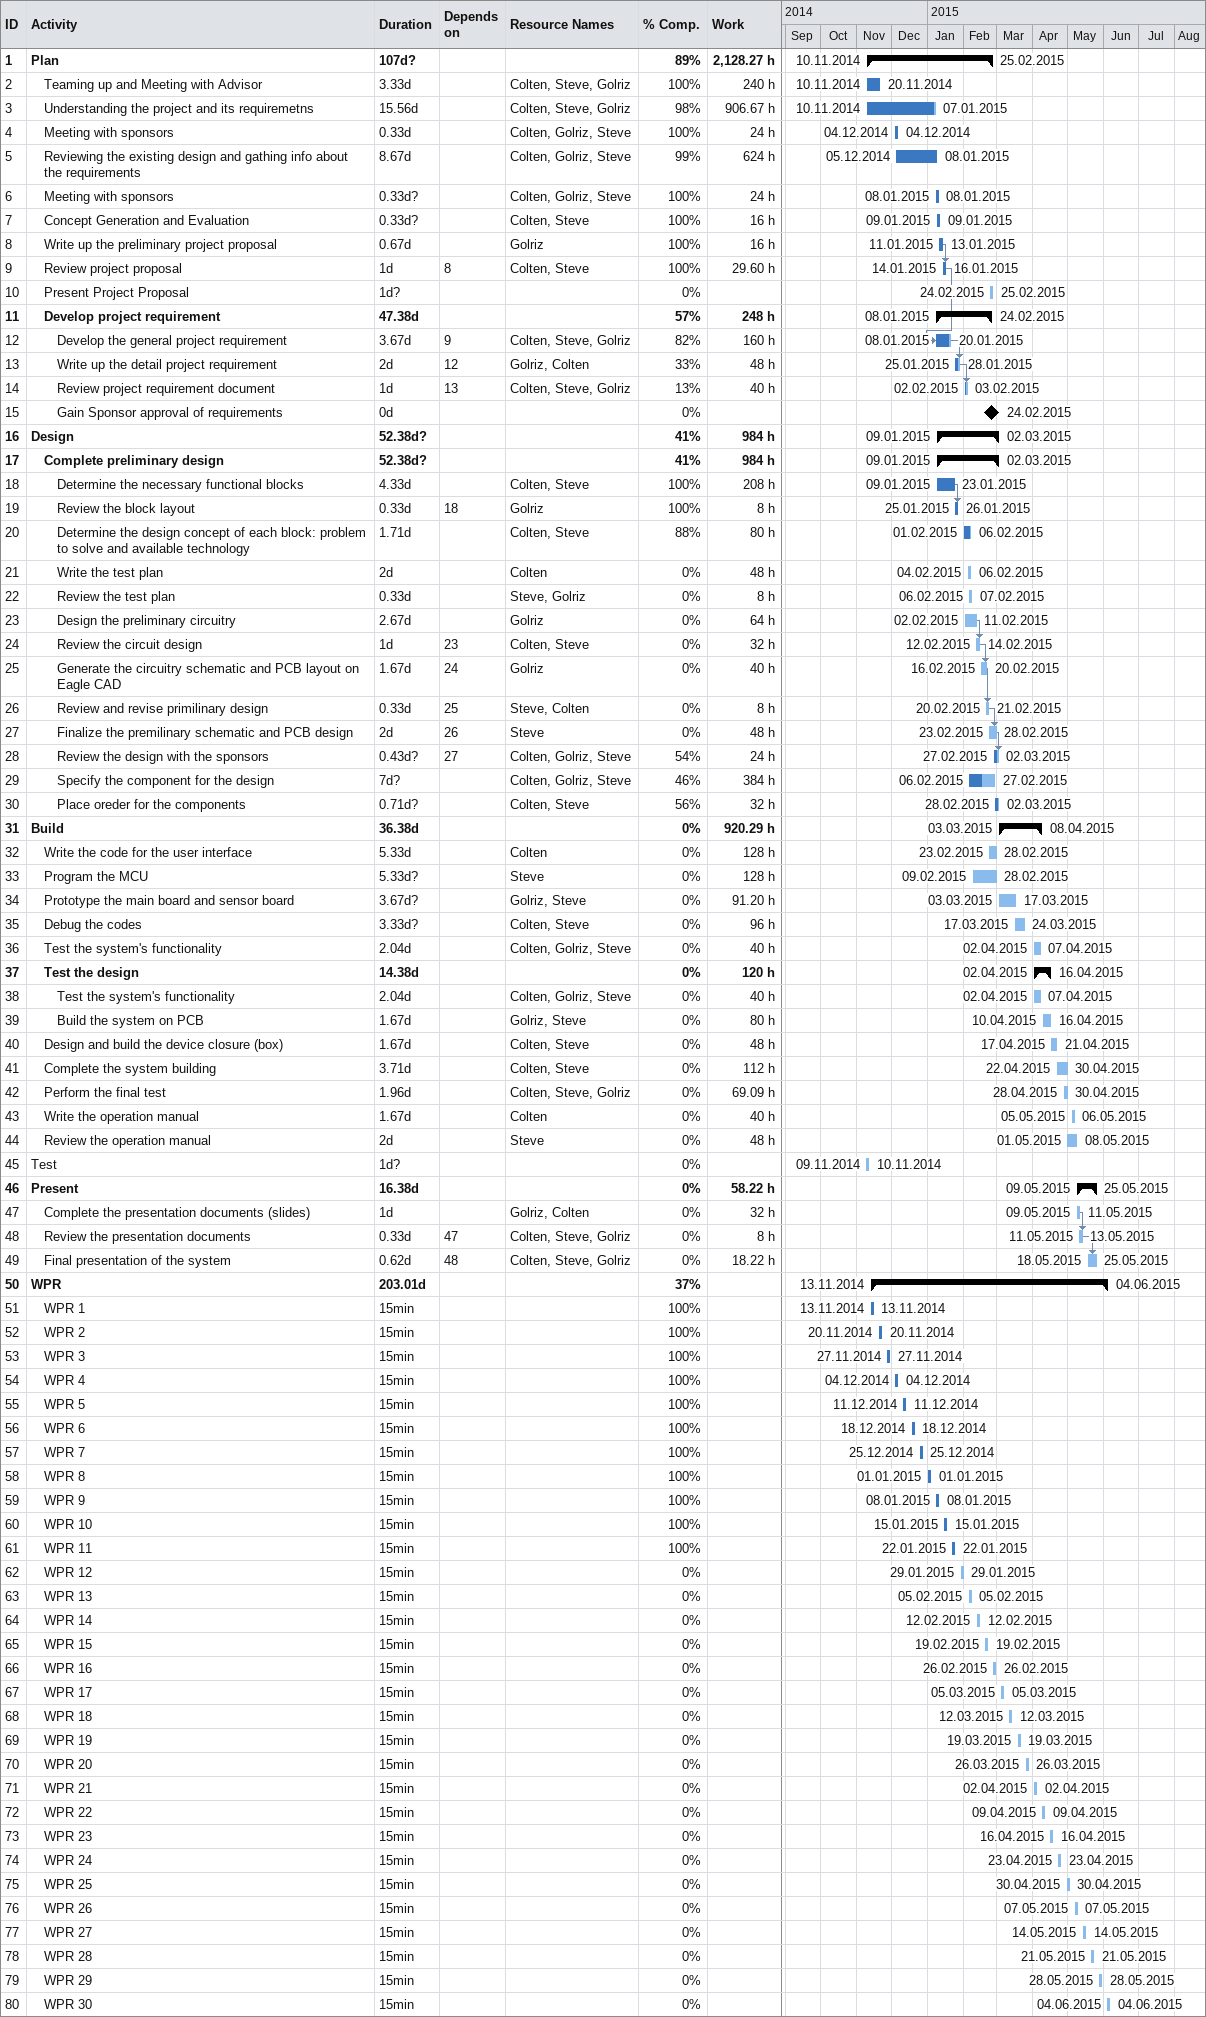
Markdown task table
| ID | Level | Task | Duration | Start | Finish | Predecessors | Resources | % complete | Work (h) |
|---|---|---|---|---|---|---|---|---|---|
| 1 | 1 | **Plan** | 107d? | 2014-11-10 | 2015-02-25 |  |  | 89 | 2128.27 |
| 2 | 2 | Teaming up and Meeting with Advisor | 3.33d | 2014-11-10 | 2014-11-20 |  | Colten, Steve, Golriz | 100 | 240 |
| 3 | 2 | Understanding the project and its requiremetns | 15.56d | 2014-11-10 | 2015-01-07 |  | Colten, Steve, Golriz | 98 | 906.67 |
| 4 | 2 | Meeting with sponsors | 0.33d | 2014-12-04 | 2014-12-04 |  | Colten, Golriz, Steve | 100 | 24 |
| 5 | 2 | Reviewing the existing design and gathing info about the requirements | 8.67d | 2014-12-05 | 2015-01-08 |  | Colten, Golriz, Steve | 99 | 624 |
| 6 | 2 | Meeting with sponsors | 0.33d? | 2015-01-08 | 2015-01-08 |  | Colten, Golriz, Steve | 100 | 24 |
| 7 | 2 | Concept Generation and Evaluation | 0.33d? | 2015-01-09 | 2015-01-09 |  | Colten, Steve | 100 | 16 |
| 8 | 2 | Write up the preliminary project proposal | 0.67d | 2015-01-11 | 2015-01-13 |  | Golriz | 100 | 16 |
| 9 | 2 | Review project proposal | 1d | 2015-01-14 | 2015-01-16 | 8 | Colten, Steve | 100 | 29.60 |
| 10 | 2 | Present Project Proposal | 1d? | 2015-02-24 | 2015-02-25 |  |  | 0 |  |
| 11 | 2 | **Develop project requirement** | 47.38d | 2015-01-08 | 2015-02-24 |  |  | 57 | 248 |
| 12 | 3 | Develop the general project requirement | 3.67d | 2015-01-08 | 2015-01-20 | 9 | Colten, Steve, Golriz | 82 | 160 |
| 13 | 3 | Write up the detail project requirement | 2d | 2015-01-25 | 2015-01-28 | 12 | Golriz, Colten | 33 | 48 |
| 14 | 3 | Review project requirement document | 1d | 2015-02-02 | 2015-02-03 | 13 | Colten, Steve, Golriz | 13 | 40 |
| 15 | 3 | Gain Sponsor approval of requirements | 0d | 2015-02-24 | 2015-02-24 |  |  | 0 |  |
| 16 | 1 | **Design** | 52.38d? | 2015-01-09 | 2015-03-02 |  |  | 41 | 984 |
| 17 | 2 | **Complete preliminary design** | 52.38d? | 2015-01-09 | 2015-03-02 |  |  | 41 | 984 |
| 18 | 3 | Determine the necessary functional blocks | 4.33d | 2015-01-09 | 2015-01-23 |  | Colten, Steve | 100 | 208 |
| 19 | 3 | Review the block layout | 0.33d | 2015-01-25 | 2015-01-26 | 18 | Golriz | 100 | 8 |
| 20 | 3 | Determine the design concept of each block: problem to solve and available technology | 1.71d | 2015-02-01 | 2015-02-06 |  | Colten, Steve | 88 | 80 |
| 21 | 3 | Write the test plan | 2d | 2015-02-04 | 2015-02-06 |  | Colten | 0 | 48 |
| 22 | 3 | Review the test plan | 0.33d | 2015-02-06 | 2015-02-07 |  | Steve, Golriz | 0 | 8 |
| 23 | 3 | Design the preliminary circuitry | 2.67d | 2015-02-02 | 2015-02-11 |  | Golriz | 0 | 64 |
| 24 | 3 | Review the circuit design | 1d | 2015-02-12 | 2015-02-14 | 23 | Colten, Steve | 0 | 32 |
| 25 | 3 | Generate the circuitry schematic and PCB layout on Eagle CAD | 1.67d | 2015-02-16 | 2015-02-20 | 24 | Golriz | 0 | 40 |
| 26 | 3 | Review and revise primilinary design | 0.33d | 2015-02-20 | 2015-02-21 | 25 | Steve, Colten | 0 | 8 |
| 27 | 3 | Finalize the premilinary schematic and PCB design | 2d | 2015-02-23 | 2015-02-28 | 26 | Steve | 0 | 48 |
| 28 | 3 | Review the design with the sponsors | 0.43d? | 2015-02-27 | 2015-03-02 | 27 | Colten, Golriz, Steve | 54 | 24 |
| 29 | 3 | Specify the component for the design | 7d? | 2015-02-06 | 2015-02-27 |  | Colten, Golriz, Steve | 46 | 384 |
| 30 | 3 | Place oreder for the components | 0.71d? | 2015-02-28 | 2015-03-02 |  | Colten, Steve | 56 | 32 |
| 31 | 1 | **Build** | 36.38d | 2015-03-03 | 2015-04-08 |  |  | 0 | 920.29 |
| 32 | 2 | Write the code for the user interface | 5.33d | 2015-02-23 | 2015-02-28 |  | Colten | 0 | 128 |
| 33 | 2 | Program the MCU | 5.33d? | 2015-02-09 | 2015-02-28 |  | Steve | 0 | 128 |
| 34 | 2 | Prototype the main board and sensor board | 3.67d? | 2015-03-03 | 2015-03-17 |  | Golriz, Steve | 0 | 91.20 |
| 35 | 2 | Debug the codes | 3.33d? | 2015-03-17 | 2015-03-24 |  | Colten, Steve | 0 | 96 |
| 36 | 2 | Test the system's functionality | 2.04d | 2015-04-02 | 2015-04-07 |  | Colten, Golriz, Steve | 0 | 40 |
| 37 | 2 | **Test the design** | 14.38d | 2015-04-02 | 2015-04-16 |  |  | 0 | 120 |
| 38 | 3 | Test the system's functionality | 2.04d | 2015-04-02 | 2015-04-07 |  | Colten, Golriz, Steve | 0 | 40 |
| 39 | 3 | Build the system on PCB | 1.67d | 2015-04-10 | 2015-04-16 |  | Golriz, Steve | 0 | 80 |
| 40 | 2 | Design and build the device closure (box) | 1.67d | 2015-04-17 | 2015-04-21 |  | Colten, Steve | 0 | 48 |
| 41 | 2 | Complete the system building | 3.71d | 2015-04-22 | 2015-04-30 |  | Colten, Steve | 0 | 112 |
| 42 | 2 | Perform the final test | 1.96d | 2015-04-28 | 2015-04-30 |  | Colten, Steve, Golriz | 0 | 69.09 |
| 43 | 2 | Write the operation manual | 1.67d | 2015-05-05 | 2015-05-06 |  | Colten | 0 | 40 |
| 44 | 2 | Review the operation manual | 2d | 2015-05-01 | 2015-05-08 |  | Steve | 0 | 48 |
| 45 | 1 | Test | 1d? | 2014-11-09 | 2014-11-10 |  |  | 0 |  |
| 46 | 1 | **Present** | 16.38d | 2015-05-09 | 2015-05-25 |  |  | 0 | 58.22 |
| 47 | 2 | Complete the presentation documents (slides) | 1d | 2015-05-09 | 2015-05-11 |  | Golriz, Colten | 0 | 32 |
| 48 | 2 | Review the presentation documents | 0.33d | 2015-05-11 | 2015-05-13 | 47 | Colten, Steve, Golriz | 0 | 8 |
| 49 | 2 | Final presentation of the system | 0.62d | 2015-05-18 | 2015-05-25 | 48 | Colten, Steve, Golriz | 0 | 18.22 |
| 50 | 1 | **WPR** | 203.01d | 2014-11-13 | 2015-06-04 |  |  | 37 |  |
| 51 | 2 | WPR 1 | 15min | 2014-11-13 | 2014-11-13 |  |  | 100 |  |
| 52 | 2 | WPR 2 | 15min | 2014-11-20 | 2014-11-20 |  |  | 100 |  |
| 53 | 2 | WPR 3 | 15min | 2014-11-27 | 2014-11-27 |  |  | 100 |  |
| 54 | 2 | WPR 4 | 15min | 2014-12-04 | 2014-12-04 |  |  | 100 |  |
| 55 | 2 | WPR 5 | 15min | 2014-12-11 | 2014-12-11 |  |  | 100 |  |
| 56 | 2 | WPR 6 | 15min | 2014-12-18 | 2014-12-18 |  |  | 100 |  |
| 57 | 2 | WPR 7 | 15min | 2014-12-25 | 2014-12-25 |  |  | 100 |  |
| 58 | 2 | WPR 8 | 15min | 2015-01-01 | 2015-01-01 |  |  | 100 |  |
| 59 | 2 | WPR 9 | 15min | 2015-01-08 | 2015-01-08 |  |  | 100 |  |
| 60 | 2 | WPR 10 | 15min | 2015-01-15 | 2015-01-15 |  |  | 100 |  |
| 61 | 2 | WPR 11 | 15min | 2015-01-22 | 2015-01-22 |  |  | 100 |  |
| 62 | 2 | WPR 12 | 15min | 2015-01-29 | 2015-01-29 |  |  | 0 |  |
| 63 | 2 | WPR 13 | 15min | 2015-02-05 | 2015-02-05 |  |  | 0 |  |
| 64 | 2 | WPR 14 | 15min | 2015-02-12 | 2015-02-12 |  |  | 0 |  |
| 65 | 2 | WPR 15 | 15min | 2015-02-19 | 2015-02-19 |  |  | 0 |  |
| 66 | 2 | WPR 16 | 15min | 2015-02-26 | 2015-02-26 |  |  | 0 |  |
| 67 | 2 | WPR 17 | 15min | 2015-03-05 | 2015-03-05 |  |  | 0 |  |
| 68 | 2 | WPR 18 | 15min | 2015-03-12 | 2015-03-12 |  |  | 0 |  |
| 69 | 2 | WPR 19 | 15min | 2015-03-19 | 2015-03-19 |  |  | 0 |  |
| 70 | 2 | WPR 20 | 15min | 2015-03-26 | 2015-03-26 |  |  | 0 |  |
| 71 | 2 | WPR 21 | 15min | 2015-04-02 | 2015-04-02 |  |  | 0 |  |
| 72 | 2 | WPR 22 | 15min | 2015-04-09 | 2015-04-09 |  |  | 0 |  |
| 73 | 2 | WPR 23 | 15min | 2015-04-16 | 2015-04-16 |  |  | 0 |  |
| 74 | 2 | WPR 24 | 15min | 2015-04-23 | 2015-04-23 |  |  | 0 |  |
| 75 | 2 | WPR 25 | 15min | 2015-04-30 | 2015-04-30 |  |  | 0 |  |
| 76 | 2 | WPR 26 | 15min | 2015-05-07 | 2015-05-07 |  |  | 0 |  |
| 77 | 2 | WPR 27 | 15min | 2015-05-14 | 2015-05-14 |  |  | 0 |  |
| 78 | 2 | WPR 28 | 15min | 2015-05-21 | 2015-05-21 |  |  | 0 |  |
| 79 | 2 | WPR 29 | 15min | 2015-05-28 | 2015-05-28 |  |  | 0 |  |
| 80 | 2 | WPR 30 | 15min | 2015-06-04 | 2015-06-04 |  |  | 0 |  |
